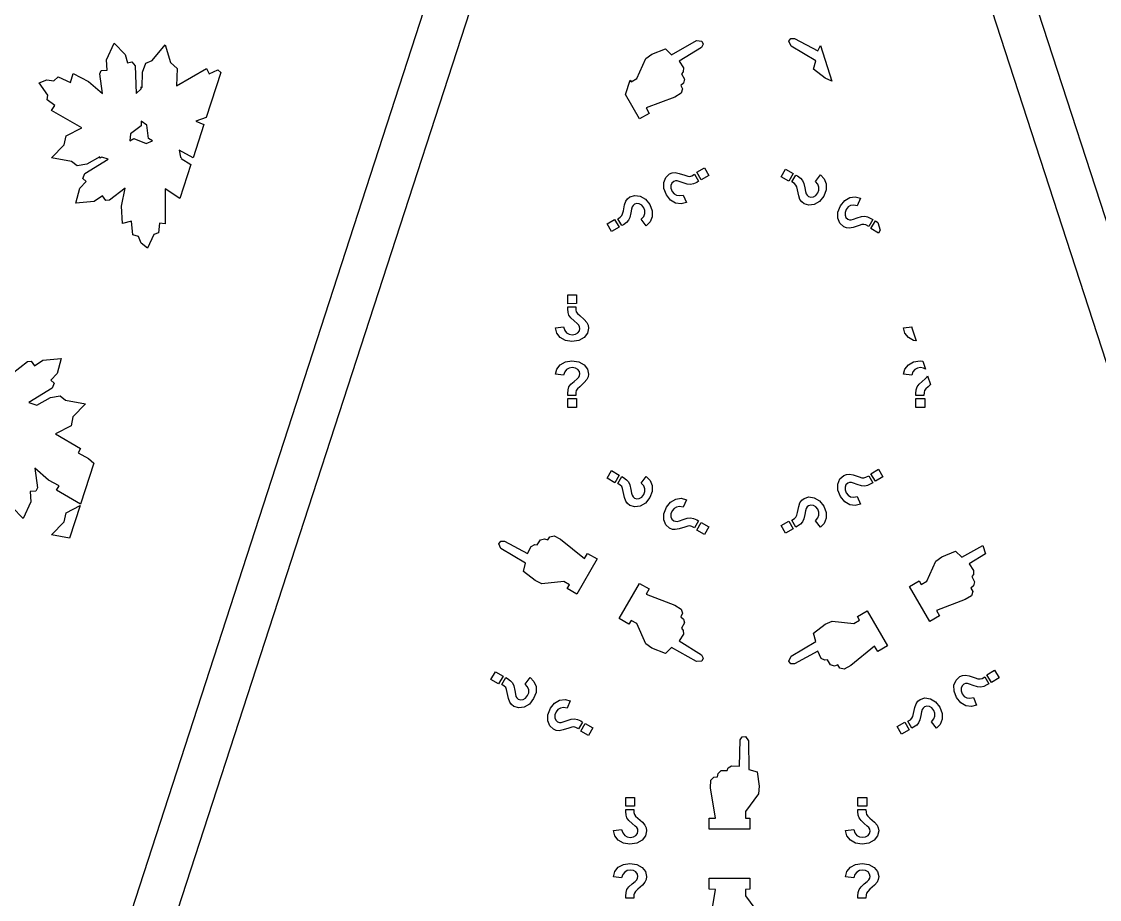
# Model space of a CAD drawing. Header units: metres. Extents: x 20 to 1108, y 20 to 485.
# Drawn here: x 593.2 to 667.5, y 368 to 428.5 of the extents above; entities that cross this region are included whole.
import ezdxf

# ---------------------------------------------------------------- set-up
doc = ezdxf.new("R2010")
doc.units = ezdxf.units.M

msp = doc.modelspace()

# ---------------------------------------------------------------- linework, layer by layer
for p, q in [((563.926, 253.826), (638.926, 484.652)), ((642.081, 484.652), (567.081, 253.826)), ((717.081, 253.826), (642.081, 484.652)), ((645.235, 484.652), (720.235, 253.826)), ((646.08, 427.151), (646.214, 427.336)), ((646.214, 427.336), (646.464, 427.336)), ((646.464, 427.336), (648.068, 426.48)), ((599.037, 425.855), (599.565, 427.01)), ((599.565, 427.01), (600.319, 426.242)), ((602.197, 425.821), (603.092, 426.895)), ((603.092, 426.895), (603.45, 425.691)), ((636.63, 426.252), (637.565, 426.634)), ((637.565, 426.634), (637.992, 426.219)), ((637.992, 426.219), (639.715, 427.189)), ((640.049, 426.723), (638.505, 425.763)), ((639.715, 427.189), (640.081, 427.15)), ((640.176, 426.94), (640.049, 426.723)), ((640.081, 427.15), (640.176, 426.94)), ((646.229, 426.816), (646.08, 427.151)), ((647.93, 425.804), (646.229, 426.816)), ((648.068, 426.48), (648.248, 426.841)), ((648.248, 426.841), (649.042, 424.398)), ((599.078, 425.161), (599.037, 425.855)), ((600.319, 426.242), (600.492, 425.648)), ((600.492, 425.648), (600.783, 425.734)), ((600.783, 425.734), (601.01, 425.443)), ((601.751, 425.646), (602.197, 425.821)), ((635.591, 424.571), (636.206, 425.954)), ((636.206, 425.954), (636.63, 426.252)), ((638.505, 425.763), (638.808, 425.307)), ((647.783, 425.23), (647.93, 425.804)), ((598.575, 424.9), (598.683, 425.122)), ((598.683, 425.122), (599.078, 425.161)), ((601.01, 425.443), (601.079, 423.554)), ((601.494, 423.969), (601.519, 425.011)), ((601.519, 425.011), (601.751, 425.646)), ((603.45, 425.691), (603.921, 425.269)), ((603.856, 424.062), (605.941, 425.273)), ((603.921, 425.269), (603.856, 424.062)), ((606.922, 424.988), (605.915, 421.887)), ((605.941, 425.273), (606.111, 424.896)), ((606.111, 424.896), (606.709, 425.169)), ((606.709, 425.169), (606.922, 424.988)), ((638.793, 425.033), (638.68, 424.89)), ((638.808, 425.307), (638.793, 425.033)), ((648.583, 424.609), (647.783, 425.23)), ((594.397, 424.276), (594.92, 424.49)), ((595.007, 423.427), (594.397, 424.276)), ((594.92, 424.49), (595.404, 424.424)), ((595.404, 424.424), (595.711, 424.694)), ((595.711, 424.694), (596.566, 424.303)), ((596.566, 424.303), (596.737, 424.934)), ((596.737, 424.934), (597.806, 424.377)), ((597.806, 424.377), (598.76, 423.553)), ((598.76, 423.553), (598.575, 424.9)), ((634.818, 423.467), (635.139, 424.455)), ((635.139, 424.455), (635.206, 424.35)), ((635.206, 424.35), (635.591, 424.571)), ((638.81, 424.251), (638.627, 424.091)), ((638.68, 424.89), (638.876, 424.529)), ((638.876, 424.529), (638.81, 424.251)), ((649.042, 424.398), (648.583, 424.609)), ((601.079, 423.554), (601.427, 423.873)), ((601.427, 423.873), (601.427, 424.008)), ((601.427, 424.008), (601.494, 423.969)), ((638.661, 423.57), (638.219, 423.302)), ((638.627, 424.091), (638.748, 423.859)), ((638.748, 423.859), (638.661, 423.57)), ((594.948, 423.097), (595.007, 423.427)), ((595.482, 422.713), (594.948, 423.097)), ((635.786, 421.792), (634.818, 423.467)), ((638.219, 423.302), (636.245, 422.547)), ((595.242, 422.379), (595.482, 422.713)), ((597.332, 421.178), (595.242, 422.379)), ((636.448, 422.174), (635.786, 421.792)), ((636.245, 422.547), (636.448, 422.174)), ((601.426, 421.319), (600.692, 420.757)), ((601.427, 421.638), (601.426, 421.319)), ((601.811, 421.361), (601.427, 421.638)), ((601.931, 420.445), (601.811, 421.361)), ((605.76, 421.41), (605.013, 419.112)), ((605.915, 421.887), (605.197, 421.639)), ((605.197, 421.639), (605.76, 421.41)), ((596.126, 420.012), (596.252, 420.63)), ((596.252, 420.63), (597.332, 421.178)), ((600.692, 420.757), (600.644, 420.286)), ((595.259, 419.099), (596.126, 420.012)), ((600.644, 420.286), (600.923, 420.445)), ((600.923, 420.445), (601.773, 420.092)), ((601.773, 420.092), (602.207, 420.286)), ((602.207, 420.286), (601.931, 420.445)), ((596.636, 418.864), (595.259, 419.099)), ((598.592, 419.176), (597.679, 418.681)), ((598.588, 419.082), (598.592, 419.176)), ((598.714, 419.166), (598.588, 419.082)), ((599.161, 419.026), (598.714, 419.166)), ((605.013, 419.112), (604.041, 419.629)), ((604.041, 419.629), (604.145, 419.153)), ((604.145, 419.153), (604.221, 419.076)), ((604.221, 419.076), (604.194, 419.062)), ((604.194, 419.062), (604.864, 418.653)), ((597.012, 418.563), (596.636, 418.864)), ((597.679, 418.681), (597.012, 418.563)), ((597.558, 418.025), (599.161, 419.026)), ((604.864, 418.653), (604.103, 416.311)), ((639.732, 418.127), (640.26, 418.432)), ((640.26, 418.432), (640.565, 417.903)), ((645.541, 417.808), (645.846, 418.335)), ((645.846, 418.335), (646.374, 418.031)), ((597.42, 417.679), (597.558, 418.025)), ((597.641, 417.472), (597.42, 417.679)), ((637.458, 417.407), (637.599, 417.76)), ((637.599, 417.76), (637.853, 417.996)), ((637.853, 417.996), (638.04, 418.071)), ((638.04, 418.071), (638.247, 418.089)), ((638.247, 418.089), (638.508, 418.041)), ((638.508, 418.041), (638.913, 417.91)), ((638.913, 417.91), (639.11, 417.851)), ((639.11, 417.851), (639.252, 417.834)), ((639.252, 417.834), (639.392, 417.874)), ((639.392, 417.874), (639.578, 417.973)), ((639.578, 417.973), (639.854, 417.493)), ((640.037, 417.6), (639.732, 418.127)), ((640.565, 417.903), (640.037, 417.6)), ((646.068, 417.503), (645.541, 417.808)), ((646.374, 418.031), (646.068, 417.503)), ((646.281, 417.447), (646.556, 417.925)), ((646.556, 417.925), (646.675, 417.859)), ((646.675, 417.859), (646.885, 417.709)), ((646.885, 417.709), (647.02, 417.557)), ((647.02, 417.557), (647.114, 417.351)), ((647.906, 417.478), (648.246, 417.927)), ((648.246, 417.927), (648.507, 417.666)), ((648.507, 417.666), (648.651, 417.31)), ((596.925, 415.987), (597.21, 417.023)), ((597.21, 417.023), (597.641, 417.472)), ((600.322, 417.019), (599.251, 416.185)), ((600.084, 415.783), (600.322, 417.019)), ((604.103, 416.311), (603.091, 416.97)), ((603.091, 416.97), (603.097, 414.558)), ((637.462, 416.991), (637.458, 417.407)), ((637.636, 416.549), (637.462, 416.991)), ((638.011, 417.359), (637.945, 417.199)), ((637.945, 417.199), (637.945, 417.009)), ((637.945, 417.009), (638.029, 416.799)), ((638.137, 417.474), (638.011, 417.359)), ((638.255, 417.518), (638.137, 417.474)), ((638.382, 417.523), (638.255, 417.518)), ((638.522, 417.484), (638.382, 417.523)), ((638.79, 417.385), (638.522, 417.484)), ((639.076, 417.298), (638.79, 417.385)), ((639.301, 417.275), (639.076, 417.298)), ((639.504, 417.316), (639.301, 417.275)), ((639.727, 417.417), (639.504, 417.316)), ((639.854, 417.493), (639.727, 417.417)), ((646.461, 417.331), (646.281, 417.447)), ((646.562, 417.236), (646.461, 417.331)), ((646.619, 417.105), (646.562, 417.236)), ((646.666, 416.898), (646.619, 417.105)), ((646.752, 416.488), (646.666, 416.898)), ((647.114, 417.351), (647.184, 417.045)), ((647.184, 417.045), (647.228, 416.79)), ((648.068, 417.284), (647.906, 417.478)), ((648.147, 417.088), (648.068, 417.284)), ((648.069, 416.69), (648.146, 416.887)), ((648.146, 416.887), (648.147, 417.088)), ((648.65, 416.902), (648.483, 416.478)), ((648.651, 417.31), (648.65, 416.902)), ((598.189, 416.108), (596.925, 415.987)), ((598.767, 416.489), (598.189, 416.108)), ((598.998, 416.167), (598.767, 416.489)), ((599.251, 416.185), (598.998, 416.167)), ((634.753, 415.873), (634.842, 416.124)), ((634.842, 416.124), (634.963, 416.295)), ((634.963, 416.295), (635.12, 416.418)), ((635.12, 416.418), (635.453, 416.523)), ((635.453, 416.523), (635.829, 416.467)), ((635.829, 416.467), (636.187, 416.258)), ((636.187, 416.258), (636.483, 415.883)), ((637.922, 416.192), (637.636, 416.549)), ((638.272, 415.988), (637.922, 416.192)), ((638.029, 416.799), (638.162, 416.635)), ((638.162, 416.635), (638.334, 416.534)), ((638.334, 416.534), (638.545, 416.503)), ((638.545, 416.503), (638.792, 416.548)), ((638.792, 416.548), (639.011, 416.029)), ((646.842, 416.236), (646.752, 416.488)), ((646.964, 416.066), (646.842, 416.236)), ((647.12, 415.942), (646.964, 416.066)), ((647.228, 416.79), (647.267, 416.632)), ((647.267, 416.632), (647.333, 416.527)), ((647.333, 416.527), (647.428, 416.449)), ((647.428, 416.449), (647.594, 416.397)), ((647.594, 416.397), (647.766, 416.418)), ((647.766, 416.418), (647.93, 416.513)), ((648.189, 416.107), (647.828, 415.892)), ((647.93, 416.513), (648.069, 416.69)), ((648.483, 416.478), (648.189, 416.107)), ((649.636, 415.811), (649.922, 416.169)), ((649.922, 416.169), (650.274, 416.372)), ((650.274, 416.372), (650.653, 416.428)), ((650.653, 416.428), (651.011, 416.33)), ((651.011, 416.33), (650.791, 415.812)), ((600.137, 414.577), (600.084, 415.783)), ((634.617, 415.252), (634.666, 415.461)), ((634.666, 415.461), (634.753, 415.873)), ((635.229, 415.575), (635.182, 415.312)), ((635.267, 415.727), (635.229, 415.575)), ((635.333, 415.83), (635.267, 415.727)), ((635.431, 415.91), (635.333, 415.83)), ((635.594, 415.963), (635.431, 415.91)), ((635.766, 415.942), (635.594, 415.963)), ((635.931, 415.846), (635.766, 415.942)), ((636.07, 415.67), (635.931, 415.846)), ((636.146, 415.474), (636.07, 415.67)), ((636.146, 415.272), (636.146, 415.474)), ((636.483, 415.883), (636.65, 415.457)), ((636.65, 415.457), (636.651, 415.052)), ((638.656, 415.933), (638.272, 415.988)), ((639.011, 416.029), (638.656, 415.933)), ((647.453, 415.838), (647.12, 415.942)), ((647.828, 415.892), (647.453, 415.838)), ((649.459, 414.951), (649.462, 415.368)), ((649.462, 415.368), (649.636, 415.811)), ((650.029, 415.56), (649.945, 415.352)), ((649.945, 415.352), (649.945, 415.16)), ((650.162, 415.726), (650.029, 415.56)), ((650.335, 415.826), (650.162, 415.726)), ((650.547, 415.858), (650.335, 415.826)), ((650.791, 415.812), (650.547, 415.858)), ((600.769, 414.743), (600.137, 414.577)), ((600.856, 413.808), (600.769, 414.743)), ((602.687, 414.602), (602.621, 413.945)), ((603.097, 414.558), (602.687, 414.602)), ((633.541, 414.552), (634.068, 414.858)), ((634.068, 414.858), (634.374, 414.329)), ((634.281, 414.913), (634.457, 415.026)), ((634.556, 414.436), (634.281, 414.913)), ((634.457, 415.026), (634.562, 415.127)), ((634.562, 415.127), (634.617, 415.252)), ((634.886, 414.651), (634.676, 414.501)), ((635.022, 414.803), (634.886, 414.651)), ((635.113, 415.009), (635.022, 414.803)), ((635.182, 415.312), (635.113, 415.009)), ((635.906, 414.883), (636.068, 415.075)), ((636.246, 414.434), (635.906, 414.883)), ((636.068, 415.075), (636.146, 415.272)), ((636.507, 414.693), (636.246, 414.434)), ((636.651, 415.052), (636.507, 414.693)), ((649.598, 414.602), (649.459, 414.951)), ((649.854, 414.363), (649.598, 414.602)), ((649.945, 415.16), (650.011, 415)), ((650.011, 415), (650.137, 414.886)), ((650.137, 414.886), (650.255, 414.842)), ((650.255, 414.842), (650.381, 414.837)), ((650.381, 414.837), (650.529, 414.878)), ((650.529, 414.878), (650.792, 414.975)), ((650.792, 414.975), (651.076, 415.062)), ((651.076, 415.062), (651.302, 415.085)), ((651.302, 415.085), (651.501, 415.044)), ((651.501, 415.044), (651.736, 414.938)), ((651.853, 414.864), (651.578, 414.387)), ((651.733, 414.234), (652.037, 414.76)), ((651.736, 414.938), (651.853, 414.864)), ((652.037, 414.76), (652.204, 414.664)), ((652.204, 414.664), (652.377, 414.131)), ((602.303, 413.832), (601.875, 412.879)), ((602.621, 413.945), (602.303, 413.832)), ((633.845, 414.025), (633.541, 414.552)), ((634.374, 414.329), (633.845, 414.025)), ((634.676, 414.501), (634.556, 414.436)), ((650.045, 414.287), (649.854, 414.363)), ((650.243, 414.27), (650.045, 414.287)), ((650.511, 414.318), (650.243, 414.27)), ((650.912, 414.447), (650.511, 414.318)), ((651.114, 414.51), (650.912, 414.447)), ((651.254, 414.526), (651.114, 414.51)), ((651.389, 414.485), (651.254, 414.526)), ((651.578, 414.387), (651.389, 414.485)), ((652.26, 413.929), (651.733, 414.234)), ((652.377, 414.131), (652.26, 413.929)), ((601.245, 413.677), (600.856, 413.808)), ((601.429, 413.226), (601.245, 413.677)), ((601.875, 412.879), (601.429, 413.226)), ((630.831, 409.666), (631.441, 409.667)), ((630.832, 409.058), (630.831, 409.666)), ((631.441, 409.667), (631.441, 409.059)), ((630.829, 408.697), (630.832, 408.846)), ((630.852, 408.456), (630.829, 408.697)), ((631.441, 409.059), (630.832, 409.058)), ((630.832, 408.846), (631.383, 408.846)), ((631.383, 408.846), (631.395, 408.628)), ((631.395, 408.628), (631.425, 408.499)), ((630.919, 408.26), (630.852, 408.456)), ((631.052, 408.075), (630.919, 408.26)), ((631.275, 407.867), (631.052, 408.075)), ((631.425, 408.499), (631.512, 408.38)), ((631.512, 408.38), (631.666, 408.239)), ((631.666, 408.239), (631.976, 407.961)), ((631.976, 407.961), (632.154, 407.751)), ((629.986, 407.385), (630.545, 407.454)), ((630.08, 407.025), (629.986, 407.385)), ((630.545, 407.454), (630.629, 407.218)), ((630.629, 407.218), (630.76, 407.051)), ((631.482, 407.694), (631.275, 407.867)), ((631.594, 407.585), (631.482, 407.694)), ((631.533, 407.047), (631.636, 407.184)), ((631.654, 407.471), (631.594, 407.585)), ((631.636, 407.184), (631.673, 407.354)), ((631.673, 407.354), (631.654, 407.471)), ((632.154, 407.751), (632.238, 407.567)), ((632.267, 407.367), (632.19, 407.025)), ((632.238, 407.567), (632.267, 407.367)), ((653.985, 407.385), (654.545, 407.454)), ((654.08, 407.025), (653.985, 407.385)), ((654.545, 407.454), (654.563, 407.403)), ((654.563, 407.403), (654.858, 406.493)), ((630.317, 406.726), (630.08, 407.025)), ((630.671, 406.522), (630.317, 406.726)), ((631.122, 406.454), (630.671, 406.522)), ((630.76, 407.051), (630.934, 406.951)), ((630.934, 406.951), (631.148, 406.918)), ((631.594, 406.525), (631.122, 406.454)), ((631.148, 406.918), (631.366, 406.951)), ((631.366, 406.951), (631.533, 407.047)), ((631.957, 406.729), (631.594, 406.525)), ((632.19, 407.025), (631.957, 406.729)), ((654.317, 406.726), (654.08, 407.025)), ((654.672, 406.522), (654.317, 406.726)), ((654.858, 406.493), (654.672, 406.522)), ((592.531, 404.246), (593.602, 405.081)), ((593.602, 405.081), (593.854, 405.1)), ((593.854, 405.1), (594.085, 404.777)), ((594.085, 404.777), (594.663, 405.158)), ((594.663, 405.158), (595.928, 405.277)), ((595.928, 405.277), (595.642, 404.243)), ((630.316, 404.851), (630.671, 405.053)), ((630.671, 405.053), (631.122, 405.121)), ((631.122, 405.121), (631.593, 405.052)), ((631.593, 405.052), (631.957, 404.844)), ((654.316, 404.851), (654.671, 405.053)), ((654.671, 405.053), (655.121, 405.121)), ((655.121, 405.121), (655.313, 405.093)), ((655.313, 405.093), (655.489, 404.553)), ((595.642, 404.243), (595.211, 403.794)), ((629.986, 404.191), (630.08, 404.552)), ((630.544, 404.121), (629.986, 404.191)), ((630.08, 404.552), (630.316, 404.851)), ((630.628, 404.357), (630.544, 404.121)), ((630.76, 404.525), (630.628, 404.357)), ((630.934, 404.624), (630.76, 404.525)), ((631.148, 404.657), (630.934, 404.624)), ((631.366, 404.624), (631.148, 404.657)), ((631.532, 404.529), (631.366, 404.624)), ((631.637, 404.391), (631.532, 404.529)), ((631.673, 404.223), (631.637, 404.391)), ((631.654, 404.102), (631.673, 404.223)), ((631.957, 404.844), (632.189, 404.55)), ((632.189, 404.55), (632.267, 404.207)), ((632.267, 404.207), (632.238, 404.007)), ((653.985, 404.191), (654.08, 404.552)), ((654.543, 404.121), (653.985, 404.191)), ((654.08, 404.552), (654.316, 404.851)), ((654.627, 404.357), (654.543, 404.121)), ((654.759, 404.525), (654.627, 404.357)), ((654.934, 404.624), (654.759, 404.525)), ((655.147, 404.657), (654.934, 404.624)), ((655.365, 404.624), (655.147, 404.657)), ((655.489, 404.553), (655.365, 404.624)), ((595.211, 403.794), (595.432, 403.587)), ((595.432, 403.587), (595.294, 403.24)), ((630.918, 403.317), (631.052, 403.5)), ((631.052, 403.5), (631.269, 403.702)), ((631.269, 403.702), (631.477, 403.876)), ((631.477, 403.876), (631.595, 403.992)), ((631.595, 403.992), (631.654, 404.102)), ((631.977, 403.617), (631.666, 403.336)), ((632.156, 403.827), (631.977, 403.617)), ((632.238, 404.007), (632.156, 403.827)), ((654.918, 403.317), (655.051, 403.5)), ((655.051, 403.5), (655.269, 403.702)), ((655.269, 403.702), (655.477, 403.876)), ((655.477, 403.876), (655.594, 403.992)), ((655.594, 403.992), (655.642, 404.081)), ((655.642, 404.081), (655.835, 403.489)), ((655.835, 403.489), (655.666, 403.336)), ((595.294, 403.24), (593.692, 402.241)), ((595.172, 402.585), (595.838, 402.703)), ((595.838, 402.703), (596.215, 402.402)), ((630.829, 402.856), (630.854, 403.125)), ((630.833, 402.729), (630.829, 402.856)), ((631.383, 402.729), (630.833, 402.729)), ((630.854, 403.125), (630.918, 403.317)), ((631.395, 402.946), (631.383, 402.729)), ((631.426, 403.076), (631.395, 402.946)), ((631.511, 403.193), (631.426, 403.076)), ((631.666, 403.336), (631.511, 403.193)), ((654.829, 402.856), (654.854, 403.125)), ((654.832, 402.729), (654.829, 402.856)), ((655.383, 402.729), (654.832, 402.729)), ((654.854, 403.125), (654.918, 403.317)), ((655.394, 402.946), (655.383, 402.729)), ((655.425, 403.076), (655.394, 402.946)), ((655.511, 403.193), (655.425, 403.076)), ((655.666, 403.336), (655.511, 403.193)), ((593.692, 402.241), (594.229, 402.071)), ((594.229, 402.071), (595.172, 402.585)), ((596.215, 402.402), (597.593, 402.166)), ((597.593, 402.166), (596.727, 401.253)), ((630.832, 401.908), (630.832, 402.518)), ((630.832, 402.518), (631.441, 402.518)), ((631.441, 402.518), (631.441, 401.908)), ((654.832, 401.908), (654.832, 402.518)), ((654.832, 402.518), (655.44, 402.518)), ((655.44, 402.518), (655.44, 401.908)), ((596.727, 401.253), (596.598, 400.636)), ((631.441, 401.908), (630.832, 401.908)), ((655.44, 401.908), (654.832, 401.908)), ((596.598, 400.636), (595.519, 400.087)), ((595.519, 400.087), (597.261, 399.087)), ((597.261, 399.087), (597.082, 398.774)), ((597.082, 398.774), (597.808, 398.394)), ((597.808, 398.394), (598.177, 398.073)), ((595.045, 396.889), (594.093, 397.713)), ((594.093, 397.713), (594.278, 396.366)), ((598.177, 398.073), (597.257, 395.24)), ((633.541, 397.023), (633.845, 397.55)), ((633.845, 397.55), (634.374, 397.246)), ((651.734, 397.341), (652.259, 397.646)), ((652.259, 397.646), (652.564, 397.118)), ((595.772, 396.512), (595.045, 396.889)), ((634.069, 396.718), (633.541, 397.023)), ((634.374, 397.246), (634.069, 396.718)), ((634.278, 396.662), (634.555, 397.141)), ((634.555, 397.141), (634.679, 397.071)), ((634.679, 397.071), (634.885, 396.924)), ((634.885, 396.924), (635.02, 396.773)), ((635.02, 396.773), (635.114, 396.564)), ((635.905, 396.693), (636.246, 397.142)), ((636.246, 397.142), (636.509, 396.881)), ((636.509, 396.881), (636.651, 396.526)), ((649.458, 396.622), (649.599, 396.976)), ((649.599, 396.976), (649.854, 397.21)), ((649.854, 397.21), (650.041, 397.286)), ((650.041, 397.286), (650.247, 397.304)), ((650.247, 397.304), (650.508, 397.256)), ((650.508, 397.256), (650.912, 397.125)), ((650.912, 397.125), (651.112, 397.065)), ((651.112, 397.065), (651.253, 397.049)), ((651.253, 397.049), (651.39, 397.09)), ((651.39, 397.09), (651.579, 397.188)), ((651.579, 397.188), (651.854, 396.709)), ((652.038, 396.815), (651.734, 397.341)), ((652.564, 397.118), (652.038, 396.815)), ((594.167, 396.143), (593.776, 396.104)), ((593.776, 396.104), (593.817, 395.411)), ((594.278, 396.366), (594.167, 396.143)), ((595.59, 396.197), (595.772, 396.512)), ((597.257, 395.24), (595.59, 396.197)), ((634.457, 396.549), (634.278, 396.662)), ((634.562, 396.447), (634.457, 396.549)), ((634.618, 396.321), (634.562, 396.447)), ((634.665, 396.112), (634.618, 396.321)), ((634.752, 395.703), (634.665, 396.112)), ((635.114, 396.564), (635.184, 396.261)), ((635.184, 396.261), (635.228, 396.006)), ((635.228, 396.006), (635.268, 395.851)), ((636.068, 396.5), (635.905, 396.693)), ((636.146, 396.303), (636.068, 396.5)), ((636.07, 395.904), (636.146, 396.102)), ((636.146, 396.102), (636.146, 396.303)), ((636.65, 396.114), (636.483, 395.693)), ((636.651, 396.526), (636.65, 396.114)), ((649.462, 396.206), (649.458, 396.622)), ((649.636, 395.765), (649.462, 396.206)), ((650.011, 396.574), (649.945, 396.415)), ((649.945, 396.415), (649.946, 396.221)), ((649.946, 396.221), (650.026, 396.017)), ((650.137, 396.689), (650.011, 396.574)), ((650.026, 396.017), (650.162, 395.85)), ((650.255, 396.733), (650.137, 396.689)), ((650.383, 396.737), (650.255, 396.733)), ((650.522, 396.698), (650.383, 396.737)), ((650.79, 396.601), (650.522, 396.698)), ((651.076, 396.513), (650.79, 396.601)), ((651.302, 396.489), (651.076, 396.513)), ((651.505, 396.53), (651.302, 396.489)), ((651.725, 396.631), (651.505, 396.53)), ((651.854, 396.709), (651.725, 396.631)), ((593.817, 395.411), (593.288, 394.259)), ((634.842, 395.45), (634.752, 395.703)), ((634.964, 395.28), (634.842, 395.45)), ((635.119, 395.157), (634.964, 395.28)), ((635.268, 395.851), (635.336, 395.739)), ((635.336, 395.739), (635.429, 395.664)), ((635.429, 395.664), (635.594, 395.611)), ((635.594, 395.611), (635.767, 395.633)), ((635.767, 395.633), (635.931, 395.729)), ((636.187, 395.317), (635.829, 395.109)), ((635.931, 395.729), (636.07, 395.904)), ((636.483, 395.693), (636.187, 395.317)), ((637.637, 395.026), (637.922, 395.384)), ((637.922, 395.384), (638.274, 395.587)), ((638.274, 395.587), (638.653, 395.644)), ((638.653, 395.644), (639.012, 395.545)), ((639.012, 395.545), (638.793, 395.026)), ((646.754, 395.088), (646.843, 395.338)), ((646.843, 395.338), (646.964, 395.509)), ((646.964, 395.509), (647.121, 395.632)), ((647.121, 395.632), (647.453, 395.736)), ((647.453, 395.736), (647.829, 395.683)), ((647.829, 395.683), (648.189, 395.469)), ((648.189, 395.469), (648.483, 395.098)), ((649.922, 395.406), (649.636, 395.765)), ((650.272, 395.203), (649.922, 395.406)), ((650.162, 395.85), (650.334, 395.749)), ((650.334, 395.749), (650.545, 395.718)), ((650.545, 395.718), (650.792, 395.763)), ((650.792, 395.763), (651.011, 395.243)), ((593.288, 394.259), (592.534, 395.024)), ((596.126, 394.031), (596.254, 394.649)), ((596.254, 394.649), (597.225, 395.142)), ((597.225, 395.142), (596.499, 392.906)), ((635.454, 395.053), (635.119, 395.157)), ((635.829, 395.109), (635.454, 395.053)), ((637.459, 394.166), (637.462, 394.582)), ((637.462, 394.582), (637.637, 395.026)), ((637.946, 394.568), (637.945, 394.375)), ((638.026, 394.772), (637.946, 394.568)), ((638.163, 394.941), (638.026, 394.772)), ((638.335, 395.041), (638.163, 394.941)), ((638.546, 395.072), (638.335, 395.041)), ((638.793, 395.026), (638.546, 395.072)), ((646.62, 394.47), (646.666, 394.673)), ((646.666, 394.673), (646.754, 395.088)), ((647.183, 394.526), (647.114, 394.224)), ((647.23, 394.788), (647.183, 394.526)), ((647.269, 394.94), (647.23, 394.788)), ((647.335, 395.045), (647.269, 394.94)), ((647.432, 395.125), (647.335, 395.045)), ((647.594, 395.178), (647.432, 395.125)), ((647.767, 395.156), (647.594, 395.178)), ((647.931, 395.061), (647.767, 395.156)), ((648.07, 394.885), (647.931, 395.061)), ((648.147, 394.688), (648.07, 394.885)), ((648.147, 394.486), (648.147, 394.688)), ((648.483, 395.098), (648.651, 394.671)), ((648.651, 394.671), (648.651, 394.266)), ((650.656, 395.148), (650.272, 395.203)), ((651.011, 395.243), (650.656, 395.148)), ((595.259, 393.118), (596.126, 394.031)), ((637.599, 393.817), (637.459, 394.166)), ((637.855, 393.578), (637.599, 393.817)), ((637.945, 394.375), (638.011, 394.215)), ((638.011, 394.215), (638.138, 394.102)), ((638.138, 394.102), (638.255, 394.058)), ((638.255, 394.058), (638.382, 394.052)), ((638.382, 394.052), (638.529, 394.093)), ((638.529, 394.093), (638.792, 394.19)), ((638.792, 394.19), (639.076, 394.276)), ((639.076, 394.276), (639.302, 394.301)), ((639.302, 394.301), (639.504, 394.259)), ((639.504, 394.259), (639.737, 394.152)), ((639.854, 394.082), (639.579, 393.603)), ((639.733, 393.448), (640.038, 393.977)), ((639.737, 394.152), (639.854, 394.082)), ((640.038, 393.977), (640.565, 393.671)), ((645.542, 393.767), (646.069, 394.071)), ((646.069, 394.071), (646.374, 393.543)), ((646.279, 394.127), (646.458, 394.24)), ((646.556, 393.651), (646.279, 394.127)), ((646.458, 394.24), (646.561, 394.339)), ((646.561, 394.339), (646.62, 394.47)), ((646.886, 393.865), (646.675, 393.714)), ((647.021, 394.017), (646.886, 393.865)), ((647.114, 394.224), (647.021, 394.017)), ((647.906, 394.098), (648.069, 394.289)), ((648.247, 393.648), (647.906, 394.098)), ((648.069, 394.289), (648.147, 394.486)), ((648.509, 393.907), (648.247, 393.648)), ((648.651, 394.266), (648.509, 393.907)), ((596.499, 392.906), (595.259, 393.118)), ((629.596, 392.998), (629.888, 393.068)), ((629.888, 393.068), (630.336, 392.823)), ((638.045, 393.502), (637.855, 393.578)), ((638.243, 393.484), (638.045, 393.502)), ((638.511, 393.532), (638.243, 393.484)), ((638.913, 393.662), (638.511, 393.532)), ((639.112, 393.725), (638.913, 393.662)), ((639.254, 393.741), (639.112, 393.725)), ((639.389, 393.7), (639.254, 393.741)), ((639.579, 393.603), (639.389, 393.7)), ((640.261, 393.144), (639.733, 393.448)), ((640.565, 393.671), (640.261, 393.144)), ((645.846, 393.239), (645.542, 393.767)), ((646.374, 393.543), (645.846, 393.239)), ((646.675, 393.714), (646.556, 393.651)), ((626.08, 392.509), (626.214, 392.695)), ((626.229, 392.174), (626.08, 392.509)), ((626.214, 392.695), (626.464, 392.695)), ((626.464, 392.695), (628.069, 391.838)), ((628.069, 391.838), (628.31, 392.327)), ((628.31, 392.327), (628.555, 392.451)), ((628.555, 392.451), (628.738, 392.425)), ((628.738, 392.425), (628.955, 392.776)), ((628.955, 392.776), (629.225, 392.858)), ((629.225, 392.858), (629.455, 392.777)), ((629.455, 392.777), (629.596, 392.998)), ((630.336, 392.823), (631.984, 391.487)), ((657.992, 391.578), (659.44, 392.394)), ((659.44, 392.394), (659.627, 391.818)), ((627.93, 391.163), (626.229, 392.174)), ((631.984, 391.487), (632.206, 391.848)), ((632.206, 391.848), (632.867, 391.466)), ((656.206, 391.314), (656.63, 391.611)), ((656.63, 391.611), (657.566, 391.993)), ((657.566, 391.993), (657.992, 391.578)), ((659.627, 391.818), (658.505, 391.122)), ((627.783, 390.588), (627.93, 391.163)), ((632.867, 391.466), (631.468, 389.043)), ((655.591, 389.93), (656.206, 391.314)), ((658.505, 391.122), (658.808, 390.665)), ((628.583, 389.967), (627.783, 390.588)), ((658.793, 390.393), (658.68, 390.248)), ((658.68, 390.248), (658.876, 389.887)), ((658.808, 390.665), (658.793, 390.393)), ((629.056, 389.749), (628.583, 389.967)), ((630.558, 389.909), (629.056, 389.749)), ((630.945, 389.688), (630.558, 389.909)), ((630.806, 389.425), (630.945, 389.688)), ((631.468, 389.043), (630.806, 389.425)), ((634.385, 387.359), (635.786, 389.782)), ((635.786, 389.782), (636.448, 389.401)), ((636.448, 389.401), (636.246, 389.027)), ((654.385, 389.575), (655.048, 389.958)), ((655.786, 387.151), (654.385, 389.575)), ((655.048, 389.958), (655.206, 389.708)), ((655.206, 389.708), (655.591, 389.93)), ((658.811, 389.61), (658.627, 389.45)), ((658.627, 389.45), (658.748, 389.217)), ((658.876, 389.887), (658.811, 389.61)), ((636.246, 389.027), (638.219, 388.273)), ((658.22, 388.661), (656.245, 387.906)), ((658.661, 388.929), (658.22, 388.661)), ((658.748, 389.217), (658.661, 388.929)), ((638.219, 388.273), (638.663, 388.003)), ((638.663, 388.003), (638.749, 387.716)), ((650.806, 387.508), (651.469, 387.892)), ((651.469, 387.892), (652.868, 385.467)), ((656.245, 387.906), (656.448, 387.533)), ((635.048, 386.976), (634.385, 387.359)), ((635.206, 387.227), (635.048, 386.976)), ((635.591, 387.004), (635.206, 387.227)), ((638.749, 387.716), (638.627, 387.484)), ((638.627, 387.484), (638.812, 387.321)), ((638.812, 387.321), (638.878, 387.049)), ((648.585, 386.966), (649.056, 387.185)), ((649.056, 387.185), (650.559, 387.025)), ((650.559, 387.025), (650.945, 387.247)), ((650.945, 387.247), (650.806, 387.508)), ((656.448, 387.533), (655.786, 387.151)), ((636.206, 385.622), (635.591, 387.004)), ((638.878, 387.049), (638.68, 386.686)), ((638.68, 386.686), (638.795, 386.54)), ((638.795, 386.54), (638.809, 386.268)), ((647.784, 386.346), (648.585, 386.966)), ((647.931, 385.77), (647.784, 386.346)), ((636.631, 385.321), (636.206, 385.622)), ((638.809, 386.268), (638.505, 385.812)), ((638.505, 385.812), (640.049, 384.854)), ((646.229, 384.76), (647.931, 385.77)), ((637.566, 384.941), (636.631, 385.321)), ((637.992, 385.356), (637.566, 384.941)), ((639.715, 384.385), (637.992, 385.356)), ((640.049, 384.854), (640.176, 384.633)), ((648.068, 385.098), (646.465, 384.239)), ((648.311, 384.607), (648.068, 385.098)), ((651.985, 385.446), (650.339, 384.112)), ((652.206, 385.086), (651.985, 385.446)), ((652.868, 385.467), (652.206, 385.086)), ((640.082, 384.425), (639.715, 384.385)), ((640.176, 384.633), (640.082, 384.425)), ((646.082, 384.425), (646.229, 384.76)), ((646.215, 384.238), (646.082, 384.425)), ((646.465, 384.239), (646.215, 384.238)), ((648.556, 384.483), (648.311, 384.607)), ((648.739, 384.508), (648.556, 384.483)), ((648.956, 384.159), (648.739, 384.508)), ((649.227, 384.076), (648.956, 384.159)), ((649.456, 384.156), (649.227, 384.076)), ((649.596, 383.936), (649.456, 384.156)), ((650.339, 384.112), (649.89, 383.866)), ((625.541, 383.166), (625.846, 383.694)), ((625.846, 383.694), (626.374, 383.391)), ((626.374, 383.391), (626.068, 382.862)), ((649.89, 383.866), (649.596, 383.936)), ((657.853, 383.356), (658.04, 383.43)), ((658.04, 383.43), (658.247, 383.448)), ((658.247, 383.448), (658.508, 383.401)), ((658.508, 383.401), (658.913, 383.27)), ((659.732, 383.485), (660.26, 383.79)), ((660.037, 382.957), (659.732, 383.485)), ((660.26, 383.79), (660.565, 383.262)), ((626.068, 382.862), (625.541, 383.166)), ((626.281, 382.805), (626.556, 383.283)), ((626.461, 382.691), (626.281, 382.805)), ((626.562, 382.595), (626.461, 382.691)), ((626.556, 383.283), (626.675, 383.217)), ((626.675, 383.217), (626.885, 383.068)), ((626.885, 383.068), (627.02, 382.915)), ((627.02, 382.915), (627.114, 382.709)), ((627.114, 382.709), (627.184, 382.404)), ((627.906, 382.836), (628.246, 383.286)), ((628.069, 382.644), (627.906, 382.836)), ((628.146, 382.447), (628.069, 382.644)), ((628.246, 383.286), (628.507, 383.026)), ((628.507, 383.026), (628.651, 382.668)), ((628.651, 382.668), (628.65, 382.26)), ((657.458, 382.767), (657.599, 383.119)), ((657.462, 382.351), (657.458, 382.767)), ((657.599, 383.119), (657.853, 383.356)), ((658.011, 382.718), (657.945, 382.559)), ((658.137, 382.832), (658.011, 382.718)), ((658.255, 382.876), (658.137, 382.832)), ((658.382, 382.881), (658.255, 382.876)), ((658.522, 382.842), (658.382, 382.881)), ((658.79, 382.744), (658.522, 382.842)), ((659.076, 382.657), (658.79, 382.744)), ((658.913, 383.27), (659.11, 383.209)), ((659.301, 382.633), (659.076, 382.657)), ((659.11, 383.209), (659.252, 383.193)), ((659.252, 383.193), (659.391, 383.234)), ((659.504, 382.674), (659.301, 382.633)), ((659.391, 383.234), (659.578, 383.33)), ((659.727, 382.776), (659.504, 382.674)), ((659.578, 383.33), (659.854, 382.853)), ((659.854, 382.853), (659.727, 382.776)), ((660.565, 383.262), (660.037, 382.957)), ((626.619, 382.462), (626.562, 382.595)), ((626.666, 382.256), (626.619, 382.462)), ((626.752, 381.848), (626.666, 382.256)), ((627.184, 382.404), (627.228, 382.15)), ((627.228, 382.15), (627.267, 381.991)), ((627.267, 381.991), (627.333, 381.886)), ((627.333, 381.886), (627.428, 381.809)), ((627.93, 381.872), (628.069, 382.047)), ((628.069, 382.047), (628.146, 382.246)), ((628.146, 382.246), (628.146, 382.447)), ((628.65, 382.26), (628.483, 381.836)), ((657.636, 381.908), (657.462, 382.351)), ((657.922, 381.549), (657.636, 381.908)), ((657.945, 382.559), (657.945, 382.368)), ((657.945, 382.368), (658.029, 382.158)), ((658.029, 382.158), (658.162, 381.994)), ((658.162, 381.994), (658.334, 381.894)), ((658.334, 381.894), (658.545, 381.862)), ((658.545, 381.862), (658.792, 381.907)), ((658.792, 381.907), (659.011, 381.388)), ((626.842, 381.595), (626.752, 381.848)), ((626.964, 381.424), (626.842, 381.595)), ((627.12, 381.3), (626.964, 381.424)), ((627.453, 381.197), (627.12, 381.3)), ((627.428, 381.809), (627.595, 381.755)), ((627.828, 381.25), (627.453, 381.197)), ((627.595, 381.755), (627.766, 381.777)), ((627.766, 381.777), (627.93, 381.872)), ((628.189, 381.465), (627.828, 381.25)), ((628.483, 381.836), (628.189, 381.465)), ((629.462, 380.728), (629.636, 381.169)), ((629.636, 381.169), (629.922, 381.527)), ((629.922, 381.527), (630.274, 381.732)), ((630.334, 381.185), (630.162, 381.084)), ((630.274, 381.732), (630.653, 381.787)), ((630.547, 381.216), (630.334, 381.185)), ((630.791, 381.17), (630.547, 381.216)), ((630.653, 381.787), (631.011, 381.69)), ((631.011, 381.69), (630.791, 381.17)), ((654.666, 380.819), (654.753, 381.233)), ((654.753, 381.233), (654.842, 381.484)), ((654.842, 381.484), (654.963, 381.654)), ((654.963, 381.654), (655.12, 381.777)), ((655.12, 381.777), (655.453, 381.881)), ((655.333, 381.19), (655.267, 381.085)), ((655.431, 381.27), (655.333, 381.19)), ((655.594, 381.322), (655.431, 381.27)), ((655.453, 381.881), (655.829, 381.826)), ((655.766, 381.3), (655.594, 381.322)), ((655.931, 381.205), (655.766, 381.3)), ((655.829, 381.826), (656.187, 381.617)), ((656.07, 381.029), (655.931, 381.205)), ((656.187, 381.617), (656.483, 381.242)), ((656.483, 381.242), (656.65, 380.817)), ((658.272, 381.348), (657.922, 381.549)), ((658.656, 381.291), (658.272, 381.348)), ((659.011, 381.388), (658.656, 381.291)), ((629.459, 380.311), (629.462, 380.728)), ((630.029, 380.918), (629.945, 380.71)), ((629.945, 380.71), (629.945, 380.52)), ((629.945, 380.52), (630.012, 380.359)), ((630.162, 381.084), (630.029, 380.918)), ((630.792, 380.333), (631.076, 380.42)), ((631.076, 380.42), (631.302, 380.444)), ((631.302, 380.444), (631.501, 380.403)), ((631.501, 380.403), (631.736, 380.296)), ((654.457, 380.385), (654.562, 380.486)), ((654.562, 380.486), (654.617, 380.611)), ((654.617, 380.611), (654.666, 380.819)), ((655.183, 380.67), (655.113, 380.368)), ((655.229, 380.935), (655.183, 380.67)), ((655.267, 381.085), (655.229, 380.935)), ((655.905, 380.241), (656.068, 380.435)), ((656.068, 380.435), (656.146, 380.63)), ((656.146, 380.832), (656.07, 381.029)), ((656.146, 380.63), (656.146, 380.832)), ((656.651, 380.41), (656.507, 380.052)), ((656.65, 380.817), (656.651, 380.41)), ((629.598, 379.959), (629.459, 380.311)), ((629.854, 379.723), (629.598, 379.959)), ((630.045, 379.647), (629.854, 379.723)), ((630.012, 380.359), (630.137, 380.245)), ((630.137, 380.245), (630.255, 380.201)), ((630.511, 379.676), (630.243, 379.627)), ((630.255, 380.201), (630.381, 380.196)), ((630.381, 380.196), (630.529, 380.237)), ((630.912, 379.807), (630.511, 379.676)), ((630.529, 380.237), (630.792, 380.333)), ((631.114, 379.869), (630.912, 379.807)), ((631.254, 379.884), (631.114, 379.869)), ((631.388, 379.844), (631.254, 379.884)), ((631.578, 379.746), (631.388, 379.844)), ((631.853, 380.224), (631.578, 379.746)), ((631.733, 379.592), (632.037, 380.119)), ((631.736, 380.296), (631.853, 380.224)), ((632.037, 380.119), (632.564, 379.816)), ((632.564, 379.816), (632.26, 379.288)), ((653.541, 379.911), (654.068, 380.216)), ((653.845, 379.383), (653.541, 379.911)), ((654.374, 379.689), (653.845, 379.383)), ((654.068, 380.216), (654.374, 379.689)), ((654.281, 380.273), (654.457, 380.385)), ((654.556, 379.793), (654.281, 380.273)), ((654.676, 379.86), (654.556, 379.793)), ((654.886, 380.009), (654.676, 379.86)), ((655.022, 380.162), (654.886, 380.009)), ((655.113, 380.368), (655.022, 380.162)), ((656.246, 379.792), (655.905, 380.241)), ((656.507, 380.052), (656.246, 379.792)), ((630.243, 379.627), (630.045, 379.647)), ((632.26, 379.288), (631.733, 379.592)), ((642.669, 377.173), (642.726, 378.989)), ((642.726, 378.989), (642.853, 379.208)), ((642.853, 379.208), (643.082, 379.232)), ((643.082, 379.232), (643.297, 378.934)), ((643.297, 378.934), (643.321, 376.955)), ((641.161, 376.442), (641.207, 376.682)), ((641.207, 376.682), (641.41, 376.873)), ((641.41, 376.873), (641.824, 376.886)), ((641.824, 376.886), (641.893, 377.059)), ((641.893, 377.059), (642.123, 377.208)), ((642.123, 377.208), (642.669, 377.173)), ((643.321, 376.955), (643.892, 376.795)), ((643.892, 376.795), (644.031, 375.793)), ((640.681, 375.696), (640.692, 376.211)), ((640.692, 376.211), (640.898, 376.429)), ((640.898, 376.429), (641.161, 376.442)), ((641.013, 373.607), (640.681, 375.696)), ((643.982, 375.274), (643.093, 374.052)), ((644.031, 375.793), (643.982, 375.274)), ((634.832, 374.416), (634.832, 375.026)), ((634.832, 375.026), (635.442, 375.026)), ((635.442, 375.026), (635.441, 374.416)), ((650.831, 375.026), (651.441, 375.026)), ((650.832, 374.416), (650.831, 375.026)), ((651.441, 375.026), (651.441, 374.417)), ((634.83, 374.057), (634.832, 374.205)), ((634.853, 373.814), (634.83, 374.057)), ((635.441, 374.416), (634.832, 374.416)), ((634.832, 374.205), (635.385, 374.206)), ((634.917, 373.62), (634.853, 373.814)), ((635.385, 374.206), (635.394, 373.991)), ((635.394, 373.991), (635.427, 373.856)), ((635.427, 373.856), (635.511, 373.741)), ((635.511, 373.741), (635.666, 373.599)), ((643.093, 374.052), (643.092, 373.607)), ((650.829, 374.057), (650.832, 374.205)), ((650.852, 373.815), (650.829, 374.057)), ((651.441, 374.417), (650.832, 374.416)), ((650.832, 374.205), (651.383, 374.205)), ((650.919, 373.618), (650.852, 373.815)), ((651.383, 374.205), (651.395, 373.987)), ((651.395, 373.987), (651.425, 373.859)), ((651.425, 373.859), (651.512, 373.739)), ((651.512, 373.739), (651.666, 373.599)), ((635.051, 373.435), (634.917, 373.62)), ((635.273, 373.229), (635.051, 373.435)), ((635.484, 373.051), (635.273, 373.229)), ((635.592, 372.944), (635.484, 373.051)), ((635.666, 373.599), (635.976, 373.32)), ((635.976, 373.32), (636.154, 373.109)), ((636.154, 373.109), (636.239, 372.925)), ((640.589, 372.831), (640.59, 373.594)), ((640.59, 373.594), (641.013, 373.607)), ((643.092, 373.607), (643.389, 373.595)), ((643.389, 373.595), (643.389, 372.83)), ((651.051, 373.435), (650.919, 373.618)), ((651.275, 373.226), (651.051, 373.435)), ((651.482, 373.053), (651.275, 373.226)), ((651.593, 372.944), (651.482, 373.053)), ((651.666, 373.599), (651.976, 373.32)), ((651.976, 373.32), (652.154, 373.109)), ((652.154, 373.109), (652.238, 372.925)), ((633.985, 372.744), (634.545, 372.814)), ((634.08, 372.383), (633.985, 372.744)), ((634.317, 372.084), (634.08, 372.383)), ((634.545, 372.814), (634.629, 372.577)), ((634.629, 372.577), (634.76, 372.41)), ((634.76, 372.41), (634.938, 372.309)), ((634.938, 372.309), (635.144, 372.276)), ((635.144, 372.276), (635.367, 372.31)), ((635.367, 372.31), (635.533, 372.404)), ((635.533, 372.404), (635.636, 372.541)), ((635.654, 372.831), (635.592, 372.944)), ((635.636, 372.541), (635.672, 372.708)), ((635.672, 372.708), (635.654, 372.831)), ((636.19, 372.383), (635.957, 372.089)), ((636.268, 372.727), (636.19, 372.383)), ((636.239, 372.925), (636.268, 372.727)), ((643.389, 372.83), (640.589, 372.831)), ((649.986, 372.744), (650.545, 372.814)), ((650.08, 372.383), (649.986, 372.744)), ((650.317, 372.084), (650.08, 372.383)), ((650.545, 372.814), (650.629, 372.577)), ((650.629, 372.577), (650.76, 372.41)), ((650.76, 372.41), (650.934, 372.311)), ((650.934, 372.311), (651.148, 372.277)), ((651.148, 372.277), (651.366, 372.311)), ((651.366, 372.311), (651.533, 372.406)), ((651.533, 372.406), (651.636, 372.542)), ((651.654, 372.83), (651.593, 372.944)), ((651.636, 372.542), (651.673, 372.712)), ((651.673, 372.712), (651.654, 372.83)), ((652.19, 372.383), (651.957, 372.086)), ((652.267, 372.727), (652.19, 372.383)), ((652.238, 372.925), (652.267, 372.727)), ((634.672, 371.88), (634.317, 372.084)), ((635.122, 371.815), (634.672, 371.88)), ((635.594, 371.882), (635.122, 371.815)), ((635.957, 372.089), (635.594, 371.882)), ((650.671, 371.88), (650.317, 372.084)), ((651.122, 371.813), (650.671, 371.88)), ((651.593, 371.883), (651.122, 371.813)), ((651.957, 372.086), (651.593, 371.883)), ((634.08, 369.911), (634.316, 370.209)), ((634.316, 370.209), (634.671, 370.413)), ((634.671, 370.413), (635.121, 370.482)), ((635.147, 370.017), (634.934, 369.984)), ((635.121, 370.482), (635.593, 370.411)), ((635.365, 369.984), (635.147, 370.017)), ((635.593, 370.411), (635.957, 370.204)), ((635.957, 370.204), (636.188, 369.91)), ((650.08, 369.911), (650.316, 370.209)), ((650.316, 370.209), (650.671, 370.413)), ((650.671, 370.413), (651.122, 370.482)), ((651.148, 370.017), (650.934, 369.984)), ((651.122, 370.482), (651.593, 370.411)), ((651.366, 369.984), (651.148, 370.017)), ((651.593, 370.411), (651.957, 370.204)), ((651.957, 370.204), (652.189, 369.91)), ((633.985, 369.549), (634.08, 369.911)), ((634.543, 369.481), (633.985, 369.549)), ((634.627, 369.715), (634.543, 369.481)), ((634.759, 369.883), (634.627, 369.715)), ((634.934, 369.984), (634.759, 369.883)), ((635.531, 369.888), (635.365, 369.984)), ((635.477, 369.236), (635.594, 369.353)), ((635.636, 369.749), (635.531, 369.888)), ((635.594, 369.353), (635.653, 369.46)), ((635.672, 369.582), (635.636, 369.749)), ((635.653, 369.46), (635.672, 369.582)), ((636.238, 369.366), (636.155, 369.187)), ((636.188, 369.91), (636.267, 369.568)), ((636.267, 369.568), (636.238, 369.366)), ((640.589, 368.698), (640.589, 369.463)), ((640.589, 369.463), (643.389, 369.463)), ((643.389, 369.463), (643.389, 368.698)), ((649.986, 369.549), (650.08, 369.911)), ((650.544, 369.481), (649.986, 369.549)), ((650.628, 369.715), (650.544, 369.481)), ((650.76, 369.883), (650.628, 369.715)), ((650.934, 369.984), (650.76, 369.883)), ((651.532, 369.888), (651.366, 369.984)), ((651.477, 369.236), (651.595, 369.353)), ((651.637, 369.749), (651.532, 369.888)), ((651.595, 369.353), (651.654, 369.46)), ((651.673, 369.582), (651.637, 369.749)), ((651.654, 369.46), (651.673, 369.582)), ((652.238, 369.366), (652.155, 369.187)), ((652.189, 369.91), (652.267, 369.568)), ((652.267, 369.568), (652.238, 369.366)), ((634.854, 368.484), (634.918, 368.675)), ((634.918, 368.675), (635.051, 368.86)), ((635.051, 368.86), (635.269, 369.063)), ((635.269, 369.063), (635.477, 369.236)), ((635.511, 368.552), (635.425, 368.437)), ((635.666, 368.695), (635.511, 368.552)), ((635.977, 368.977), (635.666, 368.695)), ((636.155, 369.187), (635.977, 368.977)), ((641.013, 368.687), (640.589, 368.698)), ((640.68, 366.6), (641.013, 368.687)), ((643.389, 368.698), (643.091, 368.687)), ((643.091, 368.687), (643.091, 368.241)), ((650.854, 368.484), (650.918, 368.675)), ((650.918, 368.675), (651.051, 368.86)), ((651.051, 368.86), (651.269, 369.063)), ((651.269, 369.063), (651.477, 369.236)), ((651.511, 368.552), (651.426, 368.437)), ((651.666, 368.695), (651.511, 368.552)), ((651.977, 368.977), (651.666, 368.695)), ((652.155, 369.187), (651.977, 368.977)), ((634.829, 368.214), (634.854, 368.484)), ((634.832, 368.087), (634.829, 368.214)), ((635.383, 368.087), (634.832, 368.087)), ((635.394, 368.307), (635.383, 368.087)), ((635.425, 368.437), (635.394, 368.307)), ((643.091, 368.241), (643.981, 367.021)), ((650.829, 368.214), (650.854, 368.484)), ((650.832, 368.087), (650.829, 368.214)), ((651.383, 368.087), (650.832, 368.087)), ((651.395, 368.307), (651.383, 368.087)), ((651.426, 368.437), (651.395, 368.307))]:
    msp.add_line(p, q)

doc.saveas('drawing.dxf')
